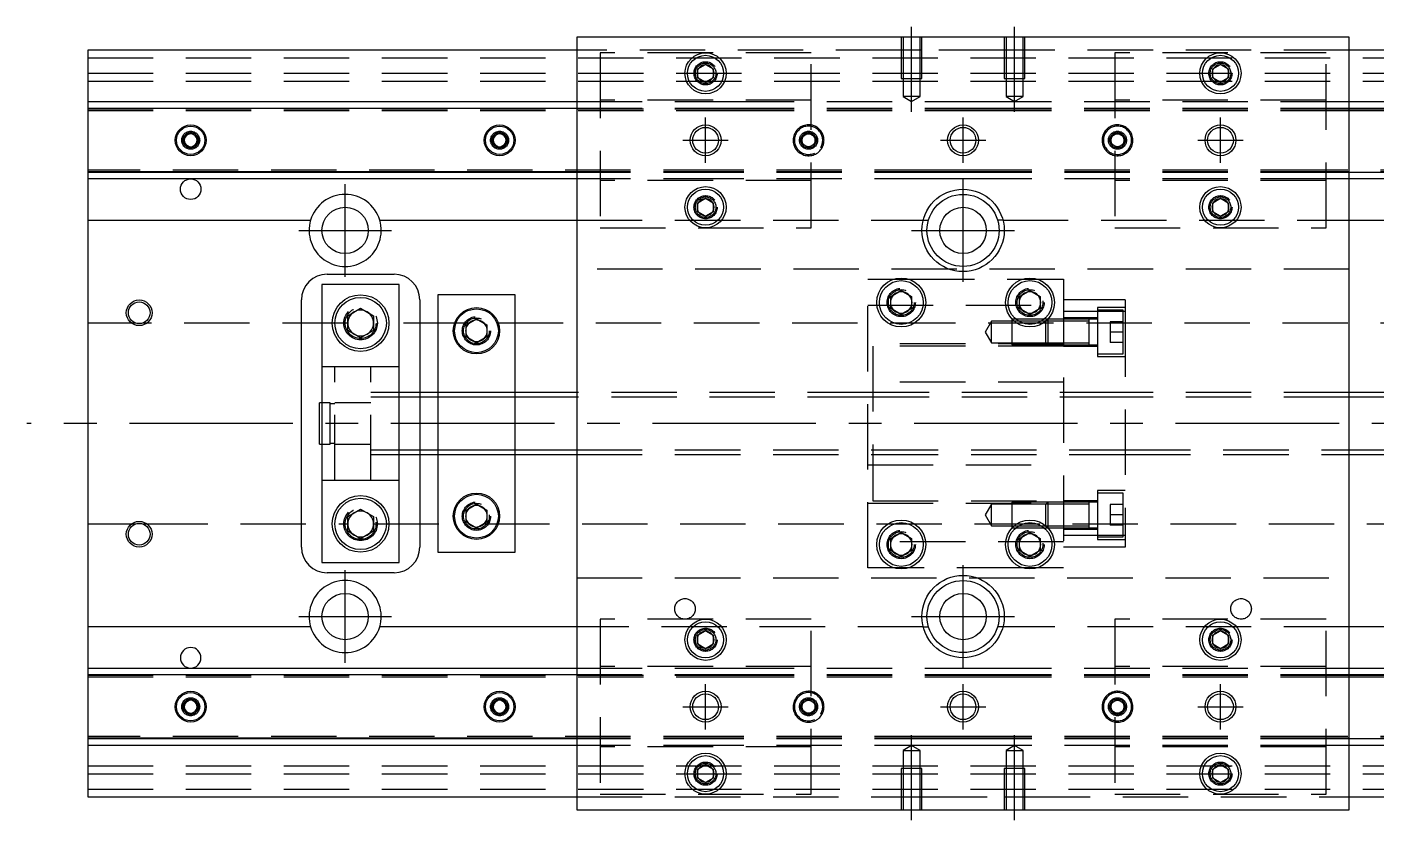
# Model space of a CAD drawing. Extents: x -12 to 509, y -257 to 77.
# Drawn here: x -11.8 to 250.2, y -77 to 77 of the extents above; entities that cross this region are included whole.
import ezdxf

# ---------------------------------------------------------------- set-up
doc = ezdxf.new("R2010")
doc.units = 0
doc.linetypes.add('CENTER', pattern=[50.8, 31.75, -6.35, 6.35, -6.35])
doc.linetypes.add('DASHED', pattern=[19.05, 12.7, -6.35])
doc.layers.get('0').update_dxf_attribs({"linetype": 'CONTINUOUS'})
doc.layers.add('CENTER', color=1, linetype='CENTER')

msp = doc.modelspace()

# ---------------------------------------------------------------- linework, layer by layer
at = {"color": 7, "linetype": 'CONTINUOUS'}
for p, q in [((245, 75), (95, 75)), ((95, 75), (95, -75)), ((245, -75), (245, 75)), ((0, 72.5), (0, 62.5)), ((95, 72.5), (0, 72.5)), ((340, 72.5), (245, 72.5)), ((118.5, 68.87), (120, 69.73)), ((118.5, 67.13), (118.5, 68.87)), ((120, 69.73), (121.5, 68.87)), ((121.5, 68.87), (121.5, 67.13)), ((218.5, 68.87), (220, 69.73)), ((218.5, 67.13), (218.5, 68.87)), ((220, 69.73), (221.5, 68.87)), ((221.5, 68.87), (221.5, 67.13)), ((120, 66.27), (118.5, 67.13)), ((121.5, 67.13), (120, 66.27)), ((220, 66.27), (218.5, 67.13)), ((221.5, 67.13), (220, 66.27)), ((0, 62.5), (95, 62.5)), ((0, 62.5), (0, 61.25)), ((0, 61.25), (95, 61.25)), ((0, 61.25), (0, 48.75)), ((245, 62.5), (340, 62.5)), ((245, 61.25), (340, 61.25)), ((18.75, 55.72), (20, 56.44)), ((18.75, 54.28), (18.75, 55.72)), ((20, 56.44), (21.25, 55.72)), ((21.25, 55.72), (21.25, 54.28)), ((78.75, 55.72), (80, 56.44)), ((78.75, 54.28), (78.75, 55.72)), ((80, 56.44), (81.25, 55.72)), ((81.25, 55.72), (81.25, 54.28)), ((20, 53.56), (18.75, 54.28)), ((21.25, 54.28), (20, 53.56)), ((80, 53.56), (78.75, 54.28)), ((81.25, 54.28), (80, 53.56)), ((95, 48.75), (0, 48.75)), ((0, 48.75), (0, 47.5)), ((95, 47.5), (0, 47.5)), ((0, 47.5), (0, 39.5)), ((340, 48.75), (245, 48.75)), ((340, 47.5), (245, 47.5)), ((118.5, 42.87), (120, 43.73)), ((118.5, 41.13), (118.5, 42.87)), ((120, 43.73), (121.5, 42.87)), ((121.5, 42.87), (121.5, 41.13)), ((218.5, 42.87), (220, 43.73)), ((218.5, 41.13), (218.5, 42.87)), ((220, 43.73), (221.5, 42.87)), ((221.5, 42.87), (221.5, 41.13)), ((0, 39.5), (43.29, 39.5)), ((0, 39.5), (0, -39.5)), ((56.71, 39.5), (95, 39.5)), ((120, 40.27), (118.5, 41.13)), ((121.5, 41.13), (120, 40.27)), ((162.25, 39.5), (163.29, 39.5)), ((177.75, 39.5), (176.71, 39.5)), ((220, 40.27), (218.5, 41.13)), ((221.5, 41.13), (220, 40.27)), ((245, 39.5), (283.29, 39.5)), ((46.5, 29), (59.5, 29)), ((45.5, 27), (45.5, -27)), ((60.5, 27), (45.5, 27)), ((60.5, -27), (60.5, 27)), ((41.5, -24), (41.5, 24)), ((64.5, 24), (64.5, 6)), ((68, 25), (68, 6)), ((83, 25), (68, 25)), ((83, 6), (83, 25)), ((156, 24.65), (158, 25.81)), ((156, 22.35), (156, 24.65)), ((158, 25.81), (160, 24.65)), ((160, 24.65), (160, 22.35)), ((181, 24.65), (183, 25.81)), ((181, 22.35), (181, 24.65)), ((183, 25.81), (185, 24.65)), ((185, 24.65), (185, 22.35)), ((50.5, 20.94), (53, 22.39)), ((53, 22.39), (55.5, 20.94)), ((158, 21.19), (156, 22.35)), ((160, 22.35), (158, 21.19)), ((183, 21.19), (181, 22.35)), ((185, 22.35), (183, 21.19)), ((50.5, 18.06), (50.5, 20.94)), ((55.5, 20.94), (55.5, 18.06)), ((73.5, 19.15), (75.5, 20.31)), ((73.5, 16.85), (73.5, 19.15)), ((75.5, 20.31), (77.5, 19.15)), ((77.5, 19.15), (77.5, 16.85)), ((53, 16.61), (50.5, 18.06)), ((55.5, 18.06), (53, 16.61)), ((75.5, 15.69), (73.5, 16.85)), ((77.5, 16.85), (75.5, 15.69)), ((194.5, 15.25), (194.5, 15.25)), ((95, 6), (60.5, 6)), ((290, 6), (245, 6)), ((45, 0), (45, 4)), ((45.5, 4), (45, 4)), ((45, -4), (45, 0)), ((45, -4), (45.5, -4)), ((60.5, -6), (95, -6)), ((64.5, -6), (64.5, -24)), ((68, -6), (68, -25)), ((83, -25), (83, -6)), ((245, -6), (290, -6)), ((73.5, -16.85), (75.5, -15.69)), ((75.5, -15.69), (77.5, -16.85)), ((194.5, -15.65), (194.5, -15.25)), ((50.5, -18.06), (53, -16.61)), ((50.5, -20.94), (50.5, -18.06)), ((53, -16.61), (55.5, -18.06)), ((55.5, -18.06), (55.5, -20.94)), ((73.5, -19.15), (73.5, -16.85)), ((77.5, -16.85), (77.5, -19.15)), ((53, -22.39), (50.5, -20.94)), ((55.5, -20.94), (53, -22.39)), ((75.5, -20.31), (73.5, -19.15)), ((77.5, -19.15), (75.5, -20.31)), ((194.5, -20.25), (194.5, -19.85)), ((156, -22.35), (158, -21.19)), ((156, -24.65), (156, -22.35)), ((158, -21.19), (160, -22.35)), ((160, -22.35), (160, -24.65)), ((181, -22.35), (183, -21.19)), ((181, -24.65), (181, -22.35)), ((183, -21.19), (185, -22.35)), ((185, -22.35), (185, -24.65)), ((68, -25), (83, -25)), ((158, -25.81), (156, -24.65)), ((160, -24.65), (158, -25.81)), ((183, -25.81), (181, -24.65)), ((185, -24.65), (183, -25.81)), ((45.5, -27), (60.5, -27)), ((59.5, -29), (46.5, -29)), ((0, -39.5), (0, -47.5)), ((43.29, -39.5), (0, -39.5)), ((95, -39.5), (56.71, -39.5)), ((118.5, -41.13), (120, -40.27)), ((118.5, -42.87), (118.5, -41.13)), ((120, -40.27), (121.5, -41.13)), ((121.5, -41.13), (121.5, -42.87)), ((162.25, -39.5), (163.29, -39.5)), ((177.75, -39.5), (176.71, -39.5)), ((218.5, -41.13), (220, -40.27)), ((218.5, -42.87), (218.5, -41.13)), ((220, -40.27), (221.5, -41.13)), ((221.5, -41.13), (221.5, -42.87)), ((283.29, -39.5), (245, -39.5)), ((120, -43.73), (118.5, -42.87)), ((121.5, -42.87), (120, -43.73)), ((220, -43.73), (218.5, -42.87)), ((221.5, -42.87), (220, -43.73)), ((0, -47.5), (95, -47.5)), ((0, -47.5), (0, -48.75)), ((0, -48.75), (95, -48.75)), ((0, -48.75), (0, -61.25)), ((245, -47.5), (340, -47.5)), ((245, -48.75), (340, -48.75)), ((18.75, -54.28), (20, -53.56)), ((18.75, -55.72), (18.75, -54.28)), ((20, -53.56), (21.25, -54.28)), ((21.25, -54.28), (21.25, -55.72)), ((78.75, -54.28), (80, -53.56)), ((78.75, -55.72), (78.75, -54.28)), ((80, -53.56), (81.25, -54.28)), ((81.25, -54.28), (81.25, -55.72)), ((20, -56.44), (18.75, -55.72)), ((21.25, -55.72), (20, -56.44)), ((80, -56.44), (78.75, -55.72)), ((81.25, -55.72), (80, -56.44)), ((95, -61.25), (0, -61.25)), ((0, -61.25), (0, -62.5)), ((95, -62.5), (0, -62.5)), ((0, -62.5), (0, -72.5)), ((340, -61.25), (245, -61.25)), ((340, -62.5), (245, -62.5)), ((118.5, -67.13), (120, -66.27)), ((118.5, -68.87), (118.5, -67.13)), ((120, -66.27), (121.5, -67.13)), ((121.5, -67.13), (121.5, -68.87)), ((218.5, -67.13), (220, -66.27)), ((218.5, -68.87), (218.5, -67.13)), ((220, -66.27), (221.5, -67.13)), ((221.5, -67.13), (221.5, -68.87)), ((120, -69.73), (118.5, -68.87)), ((121.5, -68.87), (120, -69.73)), ((220, -69.73), (218.5, -68.87)), ((221.5, -68.87), (220, -69.73)), ((0, -72.5), (95, -72.5)), ((245, -72.5), (340, -72.5)), ((95, -75), (245, -75))]:
    msp.add_line(p, q, dxfattribs=at)
at = {"color": 3, "linetype": 'DASHED'}
for p, q in [((158, 75), (158, 67)), ((158.35, 75), (158.35, 67)), ((161.65, 67), (161.65, 75)), ((162, 67), (162, 75)), ((178, 75), (178, 67)), ((178.35, 75), (178.35, 67)), ((181.65, 67), (181.65, 75)), ((182, 67), (182, 75)), ((0, 71), (340, 71)), ((158, 72.5), (95, 72.5)), ((140.5, 72), (99.5, 72)), ((99.5, 72), (99.5, 38)), ((140.5, 38), (140.5, 72)), ((162, 72.5), (158, 72.5)), ((178, 72.5), (162, 72.5)), ((182, 72.5), (178, 72.5)), ((245, 72.5), (182, 72.5)), ((240.5, 72), (199.5, 72)), ((199.5, 72), (199.5, 38)), ((240.5, 38), (240.5, 72)), ((118, 68), (118.02, 68.3)), ((221.97, 68.33), (222, 68)), ((0, 68), (340, 68)), ((0, 66.5), (340, 66.5)), ((158, 67), (162, 67)), ((158.35, 67), (158.35, 63.5)), ((161.65, 63.5), (161.65, 67)), ((178, 67), (182, 67)), ((178.35, 67), (178.35, 63.5)), ((181.65, 63.5), (181.65, 67)), ((161.65, 63.5), (158.35, 63.5)), ((158.35, 63.5), (160, 62.55)), ((160, 62.55), (161.65, 63.5)), ((181.65, 63.5), (178.35, 63.5)), ((178.35, 63.5), (180, 62.55)), ((180, 62.55), (181.65, 63.5)), ((0, 61.11), (95, 61.11)), ((0, 61.1), (124.5, 61.1)), ((0, 60.8), (124.5, 60.8)), ((95, 62.5), (124.5, 62.5)), ((95, 61.25), (124.5, 61.25)), ((95, 61.11), (124.5, 61.11)), ((140.5, 62.8), (99.5, 62.8)), ((124.5, 62.5), (165.5, 62.5)), ((124.5, 61.25), (165.5, 61.25)), ((124.5, 61.11), (165.5, 61.11)), ((124.5, 61.1), (165.5, 61.1)), ((124.5, 60.8), (165.5, 60.8)), ((165.5, 62.5), (174.5, 62.5)), ((165.5, 61.25), (174.5, 61.25)), ((165.5, 61.11), (174.5, 61.11)), ((165.5, 61.1), (174.5, 61.1)), ((165.5, 60.8), (174.5, 60.8)), ((174.5, 62.5), (240.5, 62.5)), ((174.5, 61.25), (240.5, 61.25)), ((174.5, 61.11), (240.5, 61.11)), ((174.5, 61.1), (240.5, 61.1)), ((174.5, 60.8), (240.5, 60.8)), ((240.5, 62.8), (199.5, 62.8)), ((240.5, 62.5), (245, 62.5)), ((240.5, 61.25), (245, 61.25)), ((240.5, 61.11), (245, 61.11)), ((240.5, 61.1), (340, 61.1)), ((240.5, 60.8), (340, 60.8)), ((245, 61.11), (340, 61.11)), ((18.5, 55), (18.52, 55.25)), ((81.48, 55.26), (81.5, 55)), ((138.75, 55.72), (140, 56.44)), ((138.75, 54.28), (138.75, 55.72)), ((140, 56.44), (141.25, 55.72)), ((141.25, 55.72), (141.25, 54.28)), ((141.48, 55.26), (141.5, 55)), ((198.5, 55), (198.52, 55.25)), ((198.75, 55.72), (200, 56.44)), ((198.75, 54.28), (198.75, 55.72)), ((200, 56.44), (201.25, 55.72)), ((201.25, 55.72), (201.25, 54.28)), ((140, 53.56), (138.75, 54.28)), ((141.25, 54.28), (140, 53.56)), ((200, 53.56), (198.75, 54.28)), ((201.25, 54.28), (200, 53.56)), ((124.5, 49.2), (0, 49.2)), ((124.5, 48.9), (0, 48.9)), ((95, 48.89), (0, 48.89)), ((124.5, 48.89), (95, 48.89)), ((124.5, 48.75), (95, 48.75)), ((124.5, 47.5), (95, 47.5)), ((140.5, 47.2), (99.5, 47.2)), ((165.5, 49.2), (124.5, 49.2)), ((165.5, 48.9), (124.5, 48.9)), ((165.5, 48.89), (124.5, 48.89)), ((165.5, 48.75), (124.5, 48.75)), ((165.5, 47.5), (124.5, 47.5)), ((174.5, 49.2), (165.5, 49.2)), ((174.5, 48.9), (165.5, 48.9)), ((174.5, 48.89), (165.5, 48.89)), ((174.5, 48.75), (165.5, 48.75)), ((174.5, 47.5), (165.5, 47.5)), ((240.5, 49.2), (174.5, 49.2)), ((240.5, 48.9), (174.5, 48.9)), ((240.5, 48.89), (174.5, 48.89)), ((240.5, 48.75), (174.5, 48.75)), ((240.5, 47.5), (174.5, 47.5)), ((240.5, 47.2), (199.5, 47.2)), ((340, 49.2), (240.5, 49.2)), ((340, 48.9), (240.5, 48.9)), ((245, 48.89), (240.5, 48.89)), ((245, 48.75), (240.5, 48.75)), ((245, 47.5), (240.5, 47.5)), ((340, 48.89), (245, 48.89)), ((121.97, 42.33), (122, 42)), ((218, 42), (218.03, 42.35)), ((95, 39.5), (162.25, 39.5)), ((177.75, 39.5), (245, 39.5)), ((99.5, 38), (140.5, 38)), ((199.5, 38), (240.5, 38)), ((245, 30), (95, 30)), ((151.5, -28), (151.5, 28)), ((151.5, 28), (156.48, 28)), ((156.48, 28), (159.52, 28)), ((159.52, 28), (181.48, 28)), ((181.48, 28), (184.52, 28)), ((184.52, 28), (189.5, 28)), ((189.5, 28), (189.5, -28)), ((155.5, 23.5), (155.52, 23.8)), ((185.48, 23.79), (185.5, 23.5)), ((201.5, 24), (189.5, 24)), ((201.5, 24), (201.5, 21.75)), ((151.5, 23), (189.5, 23)), ((201.5, 21.75), (189.5, 21.75)), ((196.1, 22.5), (196.1, 13)), ((201.5, 22.5), (196.1, 22.5)), ((201.1, 22), (196.1, 22)), ((201.1, 13.5), (201.1, 22)), ((201.5, 21.75), (201.5, -21.75)), ((9.36, 19.5), (0, 19.5)), ((50.5, 19.5), (10.64, 19.5)), ((50, 19.5), (50.02, 19.85)), ((74.03, 19.5), (55.5, 19.5)), ((340, 19.5), (76.97, 19.5)), ((175.5, 19.85), (174.29, 17.75)), ((175.5, 15.65), (175.5, 19.85)), ((179.5, 19.85), (175.5, 19.85)), ((179.5, 20.25), (179.5, 15.25)), ((179.53, 20.25), (179.5, 20.25)), ((186.1, 19.85), (179.5, 19.85)), ((180.26, 20.25), (179.53, 20.25)), ((185.74, 20.25), (180.26, 20.25)), ((186.47, 20.25), (185.74, 20.25)), ((186.5, 20.25), (186.1, 19.85)), ((186.1, 15.65), (186.1, 19.85)), ((189.5, 19.85), (186.1, 19.85)), ((186.5, 20.25), (186.47, 20.25)), ((186.5, 20.25), (186.5, 15.25)), ((189.5, 20.25), (186.5, 20.25)), ((189.5, 20.25), (186.5, 20.25)), ((196.1, 20.5), (189.5, 20.5)), ((194.5, 20.25), (189.5, 20.25)), ((194.5, 19.85), (189.5, 19.85)), ((194.5, 20.25), (194.49, 20.25)), ((194.5, 20), (194.5, 20.25)), ((196.1, 20.25), (194.5, 20.25)), ((194.5, 20.25), (194.5, 20.25)), ((194.5, 15.51), (194.5, 20)), ((198.6, 19.75), (198.6, 17.75)), ((201.1, 19.75), (198.6, 19.75)), ((73, 18), (73.01, 18.25)), ((174.29, 17.75), (175.5, 15.65)), ((201.1, 17.75), (198.6, 17.75)), ((198.6, 17.75), (198.6, 15.75)), ((201.1, 15.75), (198.6, 15.75)), ((189.5, 15.5), (151.5, 15.5)), ((152.5, 15), (152.5, -15)), ((189.5, 15), (152.5, 15)), ((175.5, 15.65), (179.5, 15.65)), ((179.5, 15.65), (186.1, 15.65)), ((179.5, 15.25), (186.5, 15.25)), ((186.1, 15.65), (189.5, 15.65)), ((186.1, 15.65), (186.5, 15.25)), ((186.5, 15.25), (189.5, 15.25)), ((186.5, 15.25), (189.5, 15.25)), ((189.5, 15.65), (194.5, 15.65)), ((189.5, 15.25), (194.5, 15.25)), ((189.5, 15), (196.1, 15)), ((194.49, 15.25), (194.5, 15.25)), ((194.5, 15.25), (194.5, 15.51)), ((194.5, 15.25), (196.1, 15.25)), ((194.5, 15.25), (194.5, 15.25)), ((196.1, 13.5), (201.1, 13.5)), ((48, 11), (45.5, 11)), ((48, -11), (48, 11)), ((55, 11), (48, 11)), ((55, -11), (55, 11)), ((60.5, 11), (55, 11)), ((196.1, 13), (201.5, 13)), ((189.5, 8), (151.5, 8)), ((60.5, 6), (55, 6)), ((64.5, 6), (64.5, 5.12)), ((68, 6), (68, 5.12)), ((83, 5.12), (83, 6)), ((152.5, 6), (95, 6)), ((201.5, 6), (152.5, 6)), ((245, 6), (201.5, 6)), ((47.1, 4), (45.5, 4)), ((47.1, 0), (47.1, 4)), ((48, 3.8), (47.1, 3.8)), ((55, 4), (48, 4)), ((60.5, 5.12), (55, 5.12)), ((64.5, 5.12), (64.5, -5.12)), ((68, 5.12), (68, -5.12)), ((83, -5.12), (83, 5.12)), ((152.5, 5.12), (95, 5.12)), ((201.5, 5.12), (152.5, 5.12)), ((245, 5.12), (201.5, 5.12)), ((47.1, -4), (47.1, 0)), ((45.5, -4), (47.1, -4)), ((47.1, -3.8), (48, -3.8)), ((48, -4), (55, -4)), ((55, -5.12), (60.5, -5.12)), ((64.5, -5.12), (64.5, -6)), ((68, -5.12), (68, -6)), ((83, -6), (83, -5.12)), ((95, -5.12), (152.5, -5.12)), ((152.5, -5.12), (201.5, -5.12)), ((201.5, -5.12), (245, -5.12)), ((55, -6), (60.5, -6)), ((95, -6), (152.5, -6)), ((152.5, -6), (201.5, -6)), ((201.5, -6), (245, -6)), ((151.5, -8), (189.5, -8)), ((45.5, -11), (48, -11)), ((48, -11), (55, -11)), ((55, -11), (60.5, -11)), ((196.1, -13), (196.1, -22.5)), ((201.5, -13), (196.1, -13)), ((151.5, -15.5), (189.5, -15.5)), ((152.5, -15), (189.5, -15)), ((175.5, -15.65), (174.29, -17.75)), ((175.5, -19.85), (175.5, -15.65)), ((179.5, -15.65), (175.5, -15.65)), ((179.5, -15.25), (179.5, -20.25)), ((186.5, -15.25), (179.5, -15.25)), ((186.1, -15.65), (179.5, -15.65)), ((186.5, -15.25), (186.1, -15.65)), ((186.1, -19.85), (186.1, -15.65)), ((189.5, -15.65), (186.1, -15.65)), ((186.5, -15.25), (186.5, -20.25)), ((189.5, -15.25), (186.5, -15.25)), ((189.5, -15.25), (186.5, -15.25)), ((196.1, -15), (189.5, -15)), ((194.5, -15.25), (189.5, -15.25)), ((194.5, -15.65), (189.5, -15.65)), ((194.5, -15.25), (194.49, -15.25)), ((194.5, -15.51), (194.5, -15.25)), ((194.5, -15.25), (194.5, -15.25)), ((196.1, -15.25), (194.5, -15.25)), ((194.5, -20), (194.5, -15.51)), ((201.1, -13.5), (196.1, -13.5)), ((201.1, -22), (201.1, -13.5)), ((77.98, -17.71), (78, -18)), ((174.29, -17.75), (175.5, -19.85)), ((198.6, -15.75), (198.6, -17.75)), ((201.1, -15.75), (198.6, -15.75)), ((198.6, -17.75), (198.6, -19.75)), ((201.1, -17.75), (198.6, -17.75)), ((0, -19.5), (9.36, -19.5)), ((10.64, -19.5), (50.5, -19.5)), ((55.5, -19.5), (74.03, -19.5)), ((55.98, -19.14), (56, -19.5)), ((76.97, -19.5), (340, -19.5)), ((175.5, -19.85), (179.5, -19.85)), ((179.5, -19.85), (186.1, -19.85)), ((179.5, -20.25), (179.53, -20.25)), ((179.53, -20.25), (180.26, -20.25)), ((180.26, -20.25), (185.74, -20.25)), ((185.74, -20.25), (186.47, -20.25)), ((186.1, -19.85), (189.5, -19.85)), ((186.1, -19.85), (186.5, -20.25)), ((186.47, -20.25), (186.5, -20.25)), ((186.5, -20.25), (189.5, -20.25)), ((186.5, -20.25), (189.5, -20.25)), ((189.5, -19.85), (194.5, -19.85)), ((189.5, -20.25), (194.5, -20.25)), ((189.5, -20.5), (196.1, -20.5)), ((194.49, -20.25), (194.5, -20.25)), ((194.5, -20.25), (194.5, -20)), ((194.5, -20.25), (194.5, -20.25)), ((194.5, -20.25), (196.1, -20.25)), ((201.1, -19.75), (198.6, -19.75)), ((189.5, -23), (151.5, -23)), ((155.5, -23.5), (155.52, -23.2)), ((185.48, -23.21), (185.5, -23.5)), ((201.5, -21.75), (189.5, -21.75)), ((196.1, -22), (201.1, -22)), ((196.1, -22.5), (201.5, -22.5)), ((201.5, -21.75), (201.5, -24)), ((201.5, -24), (189.5, -24)), ((156.48, -28), (151.5, -28)), ((159.52, -28), (156.48, -28)), ((181.48, -28), (159.52, -28)), ((184.52, -28), (181.48, -28)), ((189.5, -28), (184.52, -28)), ((95, -30), (245, -30)), ((99.5, -38), (99.5, -72)), ((140.5, -38), (99.5, -38)), ((140.5, -72), (140.5, -38)), ((240.5, -38), (199.5, -38)), ((199.5, -38), (199.5, -72)), ((240.5, -72), (240.5, -38)), ((162.25, -39.5), (95, -39.5)), ((121.97, -41.67), (122, -42)), ((245, -39.5), (177.75, -39.5)), ((221.97, -41.67), (222, -42)), ((0, -48.89), (95, -48.89)), ((0, -48.9), (124.5, -48.9)), ((0, -49.2), (124.5, -49.2)), ((95, -47.5), (124.5, -47.5)), ((95, -48.75), (124.5, -48.75)), ((95, -48.89), (124.5, -48.89)), ((140.5, -47.2), (99.5, -47.2)), ((124.5, -47.5), (165.5, -47.5)), ((124.5, -48.75), (165.5, -48.75)), ((124.5, -48.89), (165.5, -48.89)), ((124.5, -48.9), (165.5, -48.9)), ((124.5, -49.2), (165.5, -49.2)), ((165.5, -47.5), (174.5, -47.5)), ((165.5, -48.75), (174.5, -48.75)), ((165.5, -48.89), (174.5, -48.89)), ((165.5, -48.9), (174.5, -48.9)), ((165.5, -49.2), (174.5, -49.2)), ((174.5, -47.5), (240.5, -47.5)), ((174.5, -48.75), (240.5, -48.75)), ((174.5, -48.89), (240.5, -48.89)), ((174.5, -48.9), (240.5, -48.9)), ((174.5, -49.2), (240.5, -49.2)), ((240.5, -47.2), (199.5, -47.2)), ((240.5, -47.5), (245, -47.5)), ((240.5, -48.75), (245, -48.75)), ((240.5, -48.89), (245, -48.89)), ((240.5, -48.9), (340, -48.9)), ((240.5, -49.2), (340, -49.2)), ((245, -48.89), (340, -48.89)), ((21.48, -54.74), (21.5, -55)), ((81.48, -54.74), (81.5, -55)), ((138.5, -55), (138.52, -54.75)), ((138.75, -54.28), (140, -53.56)), ((138.75, -55.72), (138.75, -54.28)), ((140, -53.56), (141.25, -54.28)), ((141.25, -54.28), (141.25, -55.72)), ((198.5, -55), (198.52, -54.75)), ((198.75, -54.28), (200, -53.56)), ((198.75, -55.72), (198.75, -54.28)), ((200, -53.56), (201.25, -54.28)), ((201.25, -54.28), (201.25, -55.72)), ((140, -56.44), (138.75, -55.72)), ((141.25, -55.72), (140, -56.44)), ((200, -56.44), (198.75, -55.72)), ((201.25, -55.72), (200, -56.44)), ((124.5, -60.8), (0, -60.8)), ((124.5, -61.1), (0, -61.1)), ((95, -61.11), (0, -61.11)), ((124.5, -61.11), (95, -61.11)), ((124.5, -61.25), (95, -61.25)), ((124.5, -62.5), (95, -62.5)), ((140.5, -62.8), (99.5, -62.8)), ((165.5, -60.8), (124.5, -60.8)), ((165.5, -61.1), (124.5, -61.1)), ((165.5, -61.11), (124.5, -61.11)), ((165.5, -61.25), (124.5, -61.25)), ((165.5, -62.5), (124.5, -62.5)), ((160, -62.55), (158.35, -63.5)), ((161.65, -63.5), (160, -62.55)), ((174.5, -60.8), (165.5, -60.8)), ((174.5, -61.1), (165.5, -61.1)), ((174.5, -61.11), (165.5, -61.11)), ((174.5, -61.25), (165.5, -61.25)), ((174.5, -62.5), (165.5, -62.5)), ((240.5, -60.8), (174.5, -60.8)), ((240.5, -61.1), (174.5, -61.1)), ((240.5, -61.11), (174.5, -61.11)), ((240.5, -61.25), (174.5, -61.25)), ((240.5, -62.5), (174.5, -62.5)), ((180, -62.55), (178.35, -63.5)), ((181.65, -63.5), (180, -62.55)), ((240.5, -62.8), (199.5, -62.8)), ((340, -60.8), (240.5, -60.8)), ((340, -61.1), (240.5, -61.1)), ((245, -61.11), (240.5, -61.11)), ((245, -61.25), (240.5, -61.25)), ((245, -62.5), (240.5, -62.5)), ((340, -61.11), (245, -61.11)), ((158.35, -63.5), (160, -63.5)), ((158.35, -63.5), (158.35, -67)), ((160, -63.5), (161.65, -63.5)), ((161.65, -67), (161.65, -63.5)), ((178.35, -63.5), (180, -63.5)), ((178.35, -63.5), (178.35, -67)), ((180, -63.5), (181.65, -63.5)), ((181.65, -67), (181.65, -63.5)), ((0, -66.5), (340, -66.5)), ((0, -68), (340, -68)), ((121.97, -67.67), (122, -68)), ((162, -67), (158, -67)), ((158, -67), (158, -75)), ((158.35, -67), (158.35, -75)), ((161.65, -75), (161.65, -67)), ((162, -75), (162, -67)), ((182, -67), (178, -67)), ((178, -67), (178, -75)), ((178.35, -67), (178.35, -75)), ((181.65, -75), (181.65, -67)), ((182, -75), (182, -67)), ((218, -68), (218.02, -67.7)), ((0, -71), (340, -71)), ((95, -72.5), (158, -72.5)), ((99.5, -72), (140.5, -72)), ((158, -72.5), (162, -72.5)), ((162, -72.5), (178, -72.5)), ((178, -72.5), (182, -72.5)), ((182, -72.5), (245, -72.5)), ((199.5, -72), (240.5, -72))]:
    msp.add_line(p, q, dxfattribs=at)
at = {"color": 3, "linetype": 'CONTINUOUS'}
for p, q in [((95, 5.12), (60.5, 5.12)), ((290, 5.12), (245, 5.12)), ((60.5, -5.12), (95, -5.12)), ((245, -5.12), (290, -5.12))]:
    msp.add_line(p, q, dxfattribs=at)
at = {"color": 7, "linetype": 'CONTINUOUS'}
for centre, radius in [((120, 68), 4), ((120, 68), 3.5), ((220, 68), 4), ((220, 68), 3.5), ((20, 55), 3), ((20, 55), 2.75), ((80, 55), 3), ((80, 55), 2.75), ((170, 55), 3), ((120, 55), 2.5), ((170, 55), 2.5), ((220, 55), 2.5), ((20, 45.5), 2), ((120, 42), 4), ((120, 42), 3.5), ((170, 37.5), 8), ((220, 42), 4), ((220, 42), 3.5), ((50, 37.5), 4.5), ((170, 37.5), 7), ((170, 37.5), 4.5), ((158, 23.5), 4.75), ((158, 23.5), 4.25), ((183, 23.5), 4.75), ((183, 23.5), 4.25), ((10, 21.5), 2.1), ((53, 19.5), 5.5), ((53, 19.5), 5), ((75.5, 18), 4.5), ((75.5, 18), 4.25), ((53, -19.5), 5.5), ((53, -19.5), 5), ((75.5, -18), 4.5), ((75.5, -18), 4.25), ((10, -21.5), 2.1), ((158, -23.5), 4.75), ((158, -23.5), 4.25), ((183, -23.5), 4.75), ((183, -23.5), 4.25), ((170, -37.5), 8), ((170, -37.5), 7), ((50, -37.5), 4.5), ((170, -37.5), 4.5), ((120, -42), 4), ((120, -42), 3.5), ((220, -42), 4), ((220, -42), 3.5), ((20, -55), 3), ((20, -55), 2.75), ((80, -55), 3), ((80, -55), 2.75), ((170, -55), 3), ((120, -55), 2.5), ((170, -55), 2.5), ((220, -55), 2.5), ((120, -68), 4), ((120, -68), 3.5), ((220, -68), 4), ((220, -68), 3.5)]:
    msp.add_circle(centre, radius, dxfattribs=at)
at = {"color": 3, "linetype": 'DASHED'}
for centre, radius in [((120, 68), 2.25), ((120, 68), 2), ((220, 68), 2.25), ((220, 68), 2), ((20, 55), 1.75), ((20, 55), 1.5), ((80, 55), 1.75), ((80, 55), 1.5), ((140, 55), 1.75), ((140, 55), 1.5), ((140, 55), 1.25), ((200, 55), 1.75), ((200, 55), 1.5), ((200, 55), 1.25), ((120, 42), 2.25), ((120, 42), 2), ((220, 42), 2.25), ((220, 42), 2), ((158, 23.5), 2.75), ((183, 23.5), 2.75), ((158, 23.5), 2.5), ((183, 23.5), 2.5), ((53, 19.5), 3.25), ((53, 19.5), 3), ((75.5, 18), 2.75), ((75.5, 18), 2.5), ((75.5, -18), 2.75), ((75.5, -18), 2.5), ((53, -19.5), 3.25), ((53, -19.5), 3), ((158, -23.5), 2.75), ((183, -23.5), 2.75), ((158, -23.5), 2.5), ((183, -23.5), 2.5), ((116, -36), 2), ((224, -36), 2), ((120, -42), 2.25), ((120, -42), 2), ((220, -42), 2.25), ((220, -42), 2), ((20, -55), 1.75), ((20, -55), 1.5), ((80, -55), 1.75), ((80, -55), 1.5), ((140, -55), 1.75), ((140, -55), 1.5), ((140, -55), 1.25), ((200, -55), 1.75), ((200, -55), 1.5), ((200, -55), 1.25), ((120, -68), 2.25), ((120, -68), 2), ((220, -68), 2.25), ((220, -68), 2)]:
    msp.add_circle(centre, radius, dxfattribs=at)
at = {"color": 3, "linetype": 'CONTINUOUS'}
for centre, radius in [((120, 55), 3), ((220, 55), 3), ((10, 21.5), 2.5), ((10, -21.5), 2.5), ((120, -55), 3), ((220, -55), 3)]:
    msp.add_circle(centre, radius, dxfattribs=at)
at = {"color": 7, "linetype": 'CONTINUOUS'}
for centre, radius, start, end in [((120, 68), 1.65, 155.38, 180), ((120, 68), 1.65, 144.62, 155.38), ((120, 68), 1.65, 95.38, 144.62), ((120, 68), 1.65, 84.62, 95.38), ((120, 68), 1.65, 35.38, 84.62), ((120, 68), 1.65, 24.62, 35.38), ((120, 68), 1.65, 335.38, 24.62), ((220, 68), 1.65, 155.38, 180), ((220, 68), 1.65, 144.62, 155.38), ((220, 68), 1.65, 95.38, 144.62), ((220, 68), 1.65, 84.62, 95.38), ((220, 68), 1.65, 35.38, 84.62), ((220, 68), 1.65, 24.62, 35.38), ((220, 68), 1.65, 335.38, 24.62), ((120, 68), 1.65, 180, 204.62), ((120, 68), 1.65, 204.62, 215.38), ((120, 68), 1.65, 215.38, 264.62), ((120, 68), 1.65, 264.62, 275.38), ((120, 68), 1.65, 275.38, 324.62), ((120, 68), 1.65, 324.62, 335.38), ((220, 68), 1.65, 180, 204.62), ((220, 68), 1.65, 204.62, 215.38), ((220, 68), 1.65, 215.38, 264.62), ((220, 68), 1.65, 264.62, 275.38), ((220, 68), 1.65, 275.38, 324.62), ((220, 68), 1.65, 324.62, 335.38), ((20, 55), 1.25, 120, 180), ((20, 55), 1.25, 60, 120), ((20, 55), 1.25, 0, 60), ((80, 55), 1.25, 120, 180), ((80, 55), 1.25, 60, 120), ((80, 55), 1.25, 0, 60), ((20, 55), 1.25, 180, 240), ((20, 55), 1.25, 240, 300), ((20, 55), 1.25, 300, 0), ((80, 55), 1.25, 180, 240), ((80, 55), 1.25, 240, 300), ((80, 55), 1.25, 300, 0), ((50, 37.5), 7, 16.6016, 163.3984), ((120, 42), 1.65, 155.38, 180), ((120, 42), 1.65, 180, 204.62), ((120, 42), 1.65, 144.62, 155.38), ((120, 42), 1.65, 95.38, 144.62), ((120, 42), 1.65, 84.62, 95.38), ((120, 42), 1.65, 35.38, 84.62), ((120, 42), 1.65, 24.62, 35.38), ((120, 42), 1.65, 335.38, 24.62), ((220, 42), 1.65, 155.38, 180), ((220, 42), 1.65, 180, 204.62), ((220, 42), 1.65, 144.62, 155.38), ((220, 42), 1.65, 95.38, 144.62), ((220, 42), 1.65, 84.62, 95.38), ((220, 42), 1.65, 35.38, 84.62), ((220, 42), 1.65, 24.62, 35.38), ((220, 42), 1.65, 335.38, 24.62), ((50, 37.5), 7, 163.3984, 16.6016), ((120, 42), 1.65, 204.62, 215.38), ((120, 42), 1.65, 215.38, 264.62), ((120, 42), 1.65, 264.62, 275.38), ((120, 42), 1.65, 275.38, 324.62), ((120, 42), 1.65, 324.62, 335.38), ((220, 42), 1.65, 204.62, 215.38), ((220, 42), 1.65, 215.38, 264.62), ((220, 42), 1.65, 264.62, 275.38), ((220, 42), 1.65, 275.38, 324.62), ((220, 42), 1.65, 324.62, 335.38), ((46.5, 24), 5, 90, 180), ((59.5, 24), 5, 0, 90), ((158, 23.5), 2.1, 162.2472, 180), ((158, 23.5), 2.1, 137.7528, 162.2472), ((158, 23.5), 2.1, 102.2472, 137.7528), ((158, 23.5), 2.1, 77.7528, 102.2472), ((158, 23.5), 2.1, 42.2472, 77.7528), ((158, 23.5), 2.1, 17.7528, 42.2472), ((158, 23.5), 2.1, 342.2472, 17.7528), ((183, 23.5), 2.1, 162.2472, 180), ((183, 23.5), 2.1, 137.7528, 162.2472), ((183, 23.5), 2.1, 102.2472, 137.7528), ((183, 23.5), 2.1, 77.7528, 102.2472), ((183, 23.5), 2.1, 42.2472, 77.7528), ((183, 23.5), 2.1, 17.7528, 42.2472), ((183, 23.5), 2.1, 342.2472, 17.7528), ((53, 19.5), 2.5, 120, 180), ((53, 19.5), 2.5, 60, 120), ((53, 19.5), 2.5, 0, 60), ((158, 23.5), 2.1, 180, 197.7528), ((158, 23.5), 2.1, 197.7528, 222.2472), ((158, 23.5), 2.1, 222.2472, 257.7528), ((158, 23.5), 2.1, 257.7528, 282.2472), ((158, 23.5), 2.1, 282.2472, 317.7528), ((158, 23.5), 2.1, 317.7528, 342.2472), ((183, 23.5), 2.1, 180, 197.7528), ((183, 23.5), 2.1, 197.7528, 222.2472), ((183, 23.5), 2.1, 222.2472, 257.7528), ((183, 23.5), 2.1, 257.7528, 282.2472), ((183, 23.5), 2.1, 282.2472, 317.7528), ((183, 23.5), 2.1, 317.7528, 342.2472), ((53, 19.5), 2.5, 180, 240), ((53, 19.5), 2.5, 300, 0), ((75.5, 18), 2.1, 162.2472, 180), ((75.5, 18), 2.1, 137.7528, 162.2472), ((75.5, 18), 2.1, 102.2472, 137.7528), ((75.5, 18), 2.1, 77.7528, 102.2472), ((75.5, 18), 2.1, 42.2472, 77.7528), ((75.5, 18), 2.1, 17.7528, 42.2472), ((75.5, 18), 2.1, 342.2472, 17.7528), ((53, 19.5), 2.5, 240, 300), ((75.5, 18), 2.1, 180, 197.7528), ((75.5, 18), 2.1, 197.7528, 222.2472), ((75.5, 18), 2.1, 222.2472, 257.7528), ((75.5, 18), 2.1, 257.7528, 282.2472), ((75.5, 18), 2.1, 282.2472, 317.7528), ((75.5, 18), 2.1, 317.7528, 342.2472), ((53, -19.5), 2.5, 120, 180), ((53, -19.5), 2.5, 60, 120), ((53, -19.5), 2.5, 0, 60), ((75.5, -18), 2.1, 162.2472, 180), ((75.5, -18), 2.1, 180, 197.7528), ((75.5, -18), 2.1, 137.7528, 162.2472), ((75.5, -18), 2.1, 102.2472, 137.7528), ((75.5, -18), 2.1, 77.7528, 102.2472), ((75.5, -18), 2.1, 42.2472, 77.7528), ((75.5, -18), 2.1, 17.7528, 42.2472), ((75.5, -18), 2.1, 342.2472, 17.7528), ((53, -19.5), 2.5, 180, 240), ((53, -19.5), 2.5, 300, 0), ((75.5, -18), 2.1, 197.7528, 222.2472), ((75.5, -18), 2.1, 222.2472, 257.7528), ((75.5, -18), 2.1, 257.7528, 282.2472), ((75.5, -18), 2.1, 282.2472, 317.7528), ((75.5, -18), 2.1, 317.7528, 342.2472), ((53, -19.5), 2.5, 240, 300), ((158, -23.5), 2.1, 162.2472, 180), ((158, -23.5), 2.1, 180, 197.7528), ((158, -23.5), 2.1, 137.7528, 162.2472), ((158, -23.5), 2.1, 102.2472, 137.7528), ((158, -23.5), 2.1, 77.7528, 102.2472), ((158, -23.5), 2.1, 42.2472, 77.7528), ((158, -23.5), 2.1, 17.7528, 42.2472), ((158, -23.5), 2.1, 342.2472, 17.7528), ((183, -23.5), 2.1, 162.2472, 180), ((183, -23.5), 2.1, 180, 197.7528), ((183, -23.5), 2.1, 137.7528, 162.2472), ((183, -23.5), 2.1, 102.2472, 137.7528), ((183, -23.5), 2.1, 77.7528, 102.2472), ((183, -23.5), 2.1, 42.2472, 77.7528), ((183, -23.5), 2.1, 17.7528, 42.2472), ((183, -23.5), 2.1, 342.2472, 17.7528), ((46.5, -24), 5, 180, 270), ((59.5, -24), 5, 270, 0), ((158, -23.5), 2.1, 197.7528, 222.2472), ((158, -23.5), 2.1, 222.2472, 257.7528), ((158, -23.5), 2.1, 257.7528, 282.2472), ((158, -23.5), 2.1, 282.2472, 317.7528), ((158, -23.5), 2.1, 317.7528, 342.2472), ((183, -23.5), 2.1, 197.7528, 222.2472), ((183, -23.5), 2.1, 222.2472, 257.7528), ((183, -23.5), 2.1, 257.7528, 282.2472), ((183, -23.5), 2.1, 282.2472, 317.7528), ((183, -23.5), 2.1, 317.7528, 342.2472), ((50, -37.5), 7, 343.3984, 196.6016), ((50, -37.5), 7, 196.6016, 343.3984), ((120, -42), 1.65, 155.38, 180), ((120, -42), 1.65, 144.62, 155.38), ((120, -42), 1.65, 95.38, 144.62), ((120, -42), 1.65, 84.62, 95.38), ((120, -42), 1.65, 35.38, 84.62), ((120, -42), 1.65, 24.62, 35.38), ((120, -42), 1.65, 335.38, 24.62), ((220, -42), 1.65, 155.38, 180), ((220, -42), 1.65, 144.62, 155.38), ((220, -42), 1.65, 95.38, 144.62), ((220, -42), 1.65, 84.62, 95.38), ((220, -42), 1.65, 35.38, 84.62), ((220, -42), 1.65, 24.62, 35.38), ((220, -42), 1.65, 335.38, 24.62), ((20, -45.5), 2, 90, 270), ((20, -45.5), 2, 270, 90), ((120, -42), 1.65, 180, 204.62), ((120, -42), 1.65, 204.62, 215.38), ((120, -42), 1.65, 215.38, 264.62), ((120, -42), 1.65, 264.62, 275.38), ((120, -42), 1.65, 275.38, 324.62), ((120, -42), 1.65, 324.62, 335.38), ((220, -42), 1.65, 180, 204.62), ((220, -42), 1.65, 204.62, 215.38), ((220, -42), 1.65, 215.38, 264.62), ((220, -42), 1.65, 264.62, 275.38), ((220, -42), 1.65, 275.38, 324.62), ((220, -42), 1.65, 324.62, 335.38), ((20, -55), 1.25, 120, 180), ((20, -55), 1.25, 180, 240), ((20, -55), 1.25, 60, 120), ((20, -55), 1.25, 0, 60), ((20, -55), 1.25, 300, 0), ((80, -55), 1.25, 120, 180), ((80, -55), 1.25, 180, 240), ((80, -55), 1.25, 60, 120), ((80, -55), 1.25, 0, 60), ((80, -55), 1.25, 300, 0), ((20, -55), 1.25, 240, 300), ((80, -55), 1.25, 240, 300), ((120, -68), 1.65, 155.38, 180), ((120, -68), 1.65, 180, 204.62), ((120, -68), 1.65, 144.62, 155.38), ((120, -68), 1.65, 95.38, 144.62), ((120, -68), 1.65, 84.62, 95.38), ((120, -68), 1.65, 35.38, 84.62), ((120, -68), 1.65, 24.62, 35.38), ((120, -68), 1.65, 335.38, 24.62), ((220, -68), 1.65, 155.38, 180), ((220, -68), 1.65, 180, 204.62), ((220, -68), 1.65, 144.62, 155.38), ((220, -68), 1.65, 95.38, 144.62), ((220, -68), 1.65, 84.62, 95.38), ((220, -68), 1.65, 35.38, 84.62), ((220, -68), 1.65, 24.62, 35.38), ((220, -68), 1.65, 335.38, 24.62), ((120, -68), 1.65, 204.62, 215.38), ((120, -68), 1.65, 215.38, 264.62), ((120, -68), 1.65, 264.62, 275.38), ((120, -68), 1.65, 275.38, 324.62), ((120, -68), 1.65, 324.62, 335.38), ((220, -68), 1.65, 204.62, 215.38), ((220, -68), 1.65, 215.38, 264.62), ((220, -68), 1.65, 264.62, 275.38), ((220, -68), 1.65, 275.38, 324.62), ((220, -68), 1.65, 324.62, 335.38)]:
    msp.add_arc(centre, radius, start, end, dxfattribs=at)
at = {"color": 3, "linetype": 'DASHED'}
for centre, radius, start, end in [((140, 55), 3, 90, 326.4427), ((140, 55), 2.75, 31.0388, 328.9612), ((140, 55), 3, 33.5573, 90), ((200, 55), 3, 213.5573, 90), ((200, 55), 3, 90, 146.4427), ((200, 55), 2.75, 0, 148.9612), ((140, 55), 2.75, 16.8991, 31.0388), ((140, 55), 3, 22.3316, 33.5573), ((140, 55), 2.75, 0, 16.8991), ((140, 55), 3, 337.6684, 22.3316), ((200, 55), 3, 157.6684, 202.3316), ((200, 55), 3, 146.4427, 157.6684), ((200, 55), 2.75, 163.1009, 196.8991), ((200, 55), 2.75, 148.9612, 163.1009), ((140, 55), 2.75, 328.9612, 343.1009), ((140, 55), 3, 326.4427, 337.6684), ((140, 55), 2.75, 343.1009, 0), ((200, 55), 3, 202.3316, 213.5573), ((200, 55), 2.75, 196.8991, 211.0388), ((200, 55), 2.75, 211.0388, 0), ((140, -55), 3, 90, 326.4427), ((140, -55), 2.75, 31.0388, 328.9612), ((140, -55), 3, 33.5573, 90), ((200, -55), 3, 213.5573, 90), ((200, -55), 3, 90, 146.4427), ((200, -55), 2.75, 0, 148.9612), ((140, -55), 2.75, 16.8991, 31.0388), ((140, -55), 3, 22.3316, 33.5573), ((140, -55), 2.75, 0, 16.8991), ((140, -55), 2.75, 343.1009, 0), ((140, -55), 3, 337.6684, 22.3316), ((200, -55), 3, 157.6684, 202.3316), ((200, -55), 3, 146.4427, 157.6684), ((200, -55), 2.75, 163.1009, 196.8991), ((200, -55), 2.75, 148.9612, 163.1009), ((200, -55), 2.75, 211.0388, 0), ((140, -55), 2.75, 328.9612, 343.1009), ((140, -55), 3, 326.4427, 337.6684), ((200, -55), 3, 202.3316, 213.5573), ((200, -55), 2.75, 196.8991, 211.0388)]:
    msp.add_arc(centre, radius, start, end, dxfattribs=at)
at = {"layer": 'CENTER', "color": 1, "linetype": 'CENTER'}
for p, q in [((160, 60.55), (160, 77)), ((180, 60.55), (180, 77)), ((120, 50.6), (120, 59.4)), ((170, 50.6), (170, 59.4)), ((220, 50.6), (220, 59.4)), ((115.6, 55), (124.4, 55)), ((165.6, 55), (174.4, 55)), ((215.6, 55), (224.4, 55)), ((170, 27.5), (170, 47.5)), ((50, 28.5), (50, 46.5)), ((41, 37.5), (59, 37.5)), ((160, 37.5), (180, 37.5)), ((395.44, 0), (-11.8, 0)), ((50, -46.5), (50, -28.5)), ((170, -47.5), (170, -27.5)), ((41, -37.5), (59, -37.5)), ((160, -37.5), (180, -37.5)), ((120, -59.4), (120, -50.6)), ((170, -59.4), (170, -50.6)), ((220, -59.4), (220, -50.6)), ((115.6, -55), (124.4, -55)), ((165.6, -55), (174.4, -55)), ((215.6, -55), (224.4, -55)), ((160, -77), (160, -60.55)), ((180, -77), (180, -60.55))]:
    msp.add_line(p, q, dxfattribs=at)

doc.saveas('drawing.dxf')
